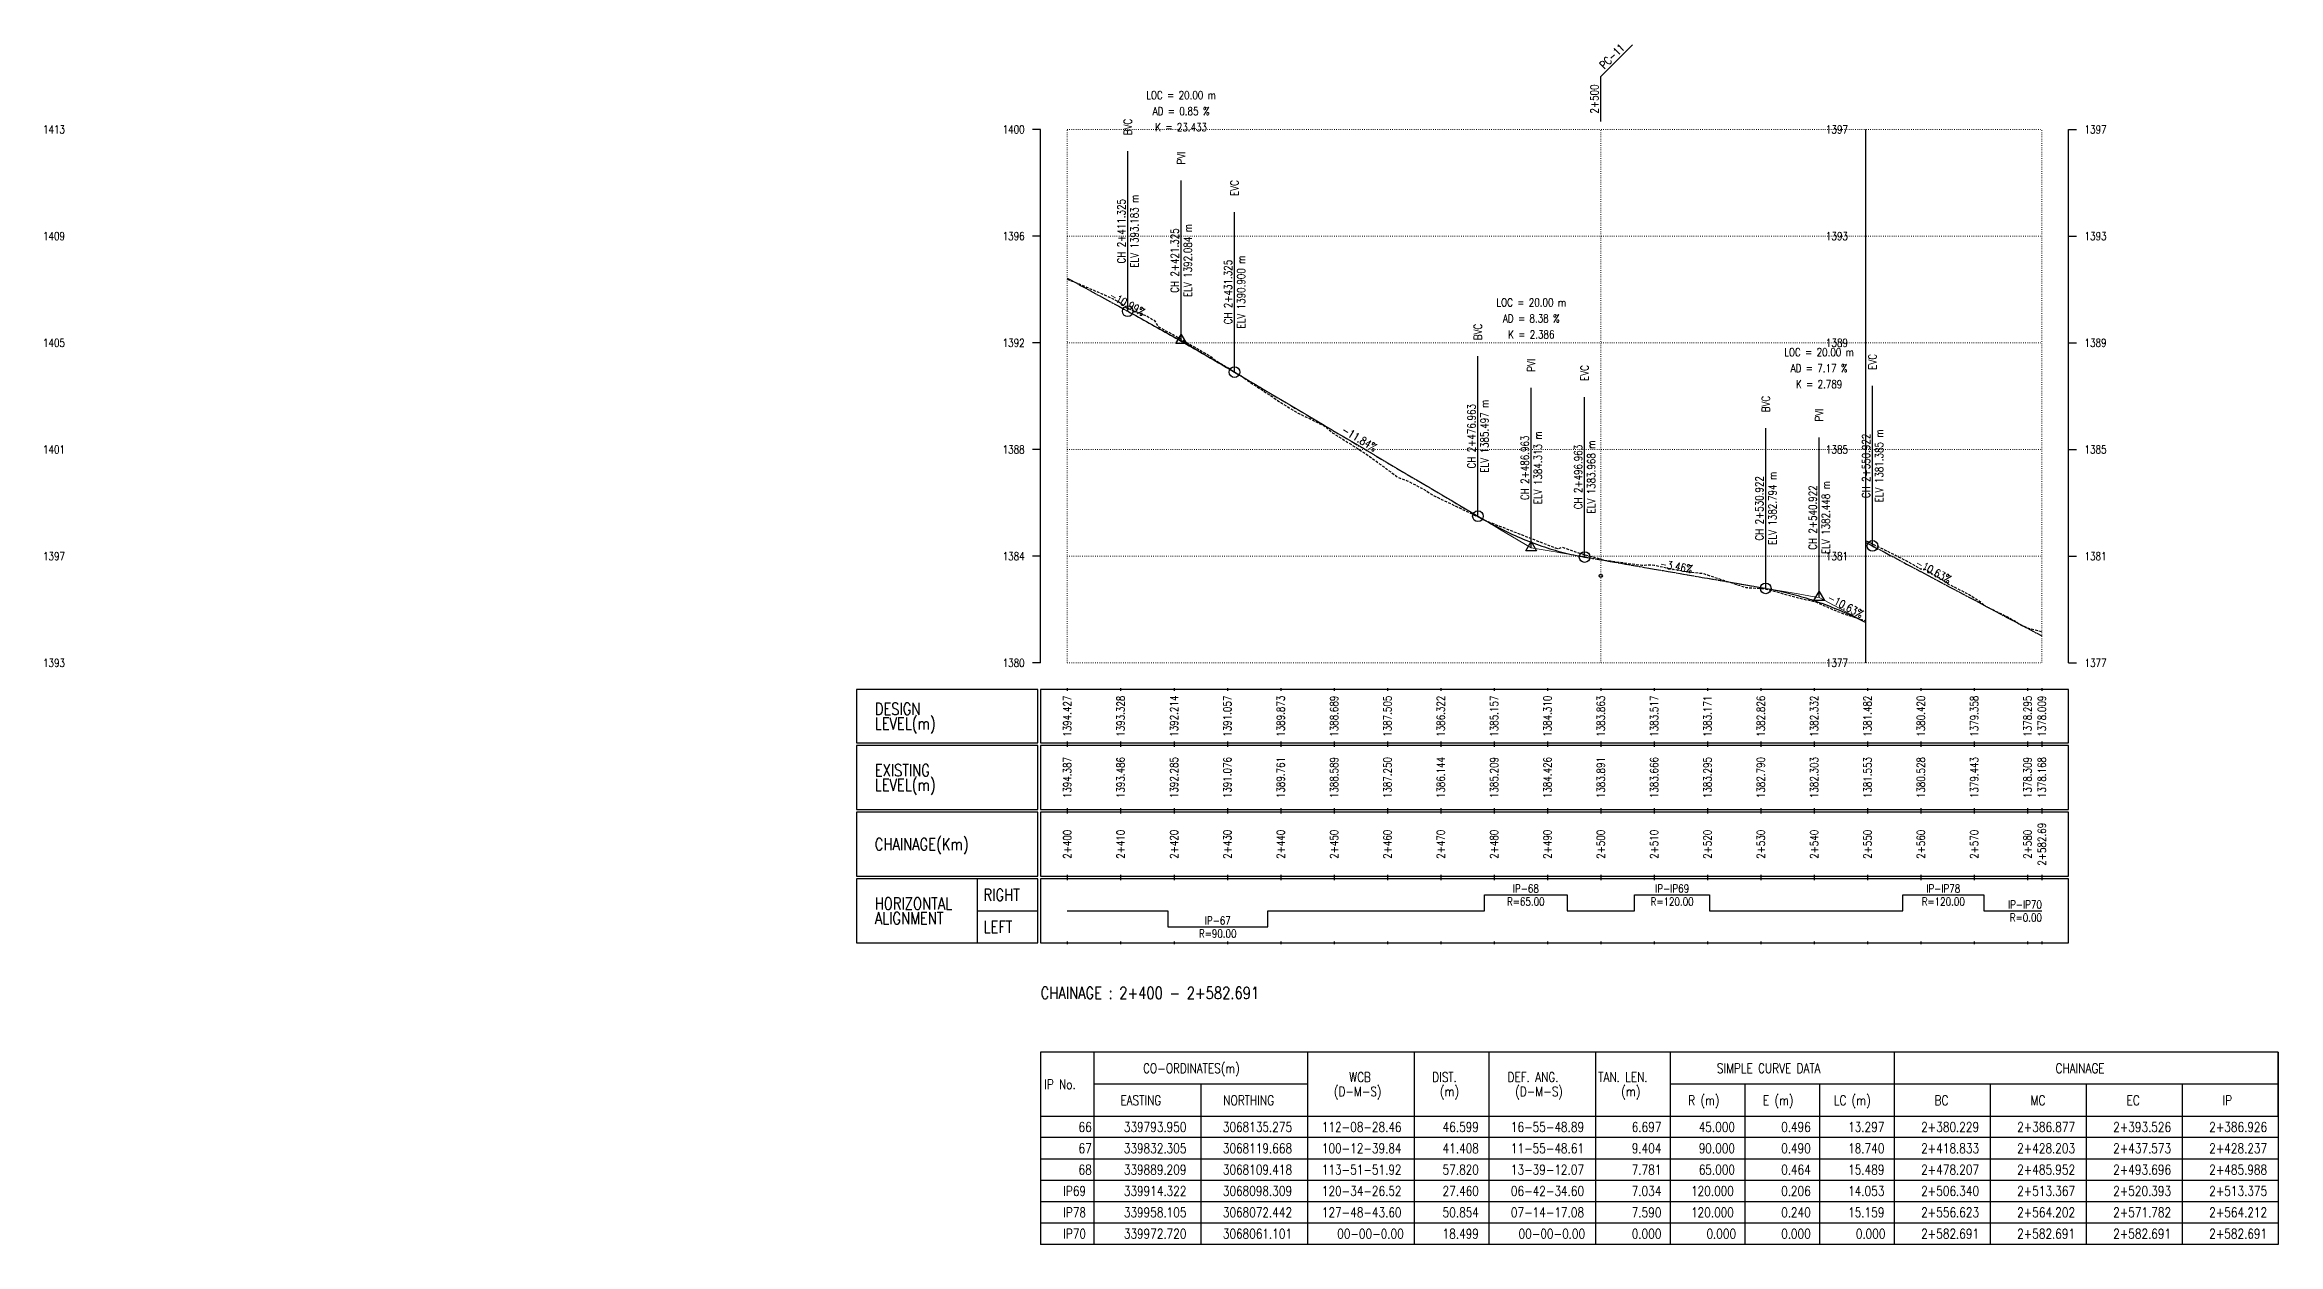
# Model space of a CAD drawing. Extents: x 337736 to 342002, y 3067251 to 3069533.
# Drawn here: x 341583.7 to 342002.4, y 3067278.7 to 3067503.6 of the extents above; entities that cross this region are included whole.
import ezdxf
from ezdxf.enums import TextEntityAlignment as Align

# ---------------------------------------------------------------- set-up
doc = ezdxf.new("R2010")
doc.units = 0
doc.header["$MEASUREMENT"] = 0
for name, pattern in [('Center', [2, 1.25, -0.25, 0.25, -0.25]), ('Dashed', [0.75, 0.5, -0.25]), ('Dot', [0.25, 0, -0.25])]:
    doc.linetypes.add(name, pattern=pattern)
for name, color, linetype, lineweight in [('Chainage Range', 7, 'Continuous', 25), ('Grids', 9, 'Dot', 13), ('PipeCulvert', 6, 'Continuous', 30), ('Vertical Alignment', 5, 'Center', 30), ('VIP Line', 2, 'Continuous', 5)]:
    doc.layers.add(name, color=color, linetype=linetype, lineweight=lineweight)
for name, color, linetype in [('Chainage_TXT', 7, 'Continuous'), ('DesignRL_TXT', 5, 'Continuous'), ('ExistRL_TXT', 3, 'Continuous'), ('GL', 3, 'Dashed'), ('Grade Text', 7, 'Continuous'), ('HC_Data', 7, 'Continuous'), ('Horizontal Alignment', 7, 'Continuous'), ('Remark', 7, 'Continuous'), ('Scale Line', 1, 'Continuous'), ('Title Box Text', 7, 'Continuous'), ('TitleBox', 7, 'Continuous'), ('VIP Mark', 7, 'Continuous')]:
    doc.layers.add(name, color=color, linetype=linetype)
doc.styles.get("Standard").update_dxf_attribs({"font": 'simplex.shx'})

msp = doc.modelspace()

# ---------------------------------------------------------------- linework, layer by layer
at = {"layer": 'GL', "flags": 128}
for points in [[(341775.39, 3067459.67), (341775.85, 3067459.47), (341777.89, 3067458.66), (341782.39, 3067456.7), (341785.04, 3067455.44), (341786.68, 3067454.19), (341790.39, 3067452.7), (341791.7, 3067451.95), (341792.48, 3067450.74), (341794.83, 3067449.48), (341795.39, 3067449.16), (341796.72, 3067448.39), (341801.09, 3067445.85), (341802.14, 3067445.26), (341803.18, 3067444.43), (341807.57, 3067441.81), (341809.69, 3067440.29), (341813.78, 3067437.65), (341815.3, 3067436.6), (341815.39, 3067436.54), (341818.45, 3067434.66), (341823.52, 3067432.18), (341823.81, 3067431.99), (341825.18, 3067430.82), (341830.95, 3067427.18), (341831.56, 3067426.78), (341835.39, 3067423.98), (341837.41, 3067422.51), (341839.1, 3067421.88), (341841.89, 3067420.45), (341841.9, 3067420.48), (341843.88, 3067419.18), (341851.74, 3067415.43), (341853.63, 3067414.47), (341855.39, 3067413.78), (341856.42, 3067413.37), (341862.36, 3067411.05), (341866.07, 3067409.6), (341866.88, 3067409.29), (341867.44, 3067409.14), (341868.22, 3067409.42), (341871.2, 3067408.36), (341875.39, 3067407.19), (341875.93, 3067407.04), (341877.16, 3067406.84), (341883.1, 3067406.05), (341883.6, 3067406.06), (341884.42, 3067406.1), (341885.41, 3067406.07), (341888.01, 3067405.48), (341891.6, 3067404.83), (341894.41, 3067404.52), (341894.83, 3067404.4), (341895.39, 3067404.21), (341902.6, 3067401.87), (341906.11, 3067401.64), (341906.41, 3067401.58), (341912.38, 3067399.93), (341915.39, 3067399.25), (341915.64, 3067399.2), (341915.82, 3067399.13), (341916.31, 3067398.9), (341919, 3067397.68), (341921.62, 3067396.7), (341925.1, 3067395.62)], [(341925.1, 3067410.62), (341925.42, 3067410.49), (341928.67, 3067408.88), (341932.71, 3067406.86), (341935.32, 3067405.39), (341935.39, 3067405.38), (341936.17, 3067405.28), (341936.6, 3067405.05), (341940.71, 3067402.44), (341944.63, 3067400.44), (341946.21, 3067399.43), (341947.53, 3067398.36), (341951.52, 3067396.41), (341953.01, 3067395.59), (341954.09, 3067394.85), (341955.39, 3067394.28), (341958.08, 3067393.58)]]:
    msp.add_lwpolyline(points, dxfattribs=at)
at = {"layer": 'Grids'}
for p, q in [((341775.39, 3067487.73), (341958.08, 3067487.73)), ((341775.39, 3067387.73), (341775.39, 3067487.73)), ((341875.39, 3067387.73), (341875.39, 3067487.73)), ((341958.08, 3067387.73), (341958.08, 3067487.73)), ((341775.39, 3067467.73), (341958.08, 3067467.73)), ((341775.39, 3067447.73), (341958.08, 3067447.73)), ((341775.39, 3067427.73), (341958.08, 3067427.73)), ((341775.39, 3067407.73), (341958.08, 3067407.73)), ((341775.39, 3067387.73), (341958.08, 3067387.73))]:
    msp.add_line(p, q, dxfattribs=at)
at = {"layer": 'HC_Data'}
for p, q in [((341780.39, 3067314.73), (341780.39, 3067302.73)), ((341820.39, 3067314.73), (341820.39, 3067302.73)), ((341840.39, 3067314.73), (341840.39, 3067302.73)), ((341854.39, 3067314.73), (341854.39, 3067302.73)), ((341874.39, 3067314.73), (341874.39, 3067302.73)), ((341888.39, 3067314.73), (341888.39, 3067302.73)), ((341930.39, 3067314.73), (341930.39, 3067302.73)), ((342002.39, 3067314.73), (342002.39, 3067302.73)), ((341820.39, 3067308.73), (341780.39, 3067308.73)), ((341800.39, 3067308.73), (341800.39, 3067302.73)), ((341930.39, 3067308.73), (341888.39, 3067308.73)), ((341902.39, 3067308.73), (341902.39, 3067302.73)), ((341916.39, 3067308.73), (341916.39, 3067302.73)), ((342002.39, 3067308.73), (341930.39, 3067308.73)), ((341948.39, 3067308.73), (341948.39, 3067302.73)), ((341966.39, 3067308.73), (341966.39, 3067302.73)), ((341984.39, 3067308.73), (341984.39, 3067302.73)), ((341770.39, 3067302.73), (341770.39, 3067278.73)), ((341780.39, 3067302.73), (341780.39, 3067278.73)), ((341800.39, 3067302.73), (341800.39, 3067278.73)), ((341820.39, 3067302.73), (341820.39, 3067278.73)), ((341840.39, 3067302.73), (341840.39, 3067278.73)), ((341854.39, 3067302.73), (341854.39, 3067278.73)), ((341874.39, 3067302.73), (341874.39, 3067278.73)), ((341888.39, 3067302.73), (341888.39, 3067278.73)), ((341902.39, 3067302.73), (341902.39, 3067278.73)), ((341916.39, 3067302.73), (341916.39, 3067278.73)), ((341930.39, 3067302.73), (341930.39, 3067278.73)), ((341948.39, 3067302.73), (341948.39, 3067278.73)), ((341966.39, 3067302.73), (341966.39, 3067278.73)), ((341984.39, 3067302.73), (341984.39, 3067278.73)), ((342002.39, 3067302.73), (342002.39, 3067278.73)), ((342002.39, 3067298.73), (341770.39, 3067298.73)), ((342002.39, 3067294.73), (341770.39, 3067294.73)), ((342002.39, 3067290.73), (341770.39, 3067290.73)), ((342002.39, 3067286.73), (341770.39, 3067286.73)), ((342002.39, 3067282.73), (341770.39, 3067282.73)), ((342002.39, 3067278.73), (341770.39, 3067278.73))]:
    msp.add_line(p, q, dxfattribs=at)
msp.add_lwpolyline([(341770.39, 3067314.73), (341770.39, 3067302.73), (342002.39, 3067302.73), (342002.39, 3067314.73), (341770.39, 3067314.73)], dxfattribs=at)
at = {"layer": 'Horizontal Alignment'}
msp.add_lwpolyline([(341775.39, 3067341.23), (341794.23, 3067341.23), (341794.23, 3067338.23), (341812.96, 3067338.23), (341812.96, 3067341.23), (341853.6, 3067341.23), (341853.6, 3067344.23), (341869.09, 3067344.23), (341869.09, 3067341.23), (341881.73, 3067341.23), (341881.73, 3067344.23), (341895.79, 3067344.23), (341895.79, 3067341.23), (341932.01, 3067341.23), (341932.01, 3067344.23), (341947.17, 3067344.23), (341947.17, 3067341.23), (341958.08, 3067341.23)], dxfattribs=at)
at = {"layer": 'PipeCulvert'}
msp.add_circle((341875.39, 3067404.05), 0.3, dxfattribs=at)
at = {"layer": 'Remark'}
for p, q in [((341875.39, 3067497.63), (341881.33, 3067503.57)), ((341875.39, 3067489.23), (341875.39, 3067497.63))]:
    msp.add_line(p, q, dxfattribs=at)
at = {"layer": 'Scale Line'}
for p, q in [((341770.39, 3067487.73), (341768.89, 3067487.73)), ((341770.39, 3067387.73), (341770.39, 3067487.73)), ((341925.1, 3067387.73), (341925.1, 3067487.73)), ((341963.08, 3067387.73), (341963.08, 3067487.73)), ((341963.08, 3067487.73), (341964.58, 3067487.73)), ((341770.39, 3067467.73), (341768.89, 3067467.73)), ((341963.08, 3067467.73), (341964.58, 3067467.73)), ((341770.39, 3067447.73), (341768.89, 3067447.73)), ((341963.08, 3067447.73), (341964.58, 3067447.73)), ((341770.39, 3067427.73), (341768.89, 3067427.73)), ((341963.08, 3067427.73), (341964.58, 3067427.73)), ((341770.39, 3067407.73), (341768.89, 3067407.73)), ((341963.08, 3067407.73), (341964.58, 3067407.73)), ((341770.39, 3067387.73), (341768.89, 3067387.73)), ((341963.08, 3067387.73), (341964.58, 3067387.73))]:
    msp.add_line(p, q, dxfattribs=at)
at = {"layer": 'TitleBox'}
for p, q in [((341775.39, 3067382.98), (341775.39, 3067382.48)), ((341785.39, 3067382.98), (341785.39, 3067382.48)), ((341795.39, 3067382.98), (341795.39, 3067382.48)), ((341805.39, 3067382.98), (341805.39, 3067382.48)), ((341815.39, 3067382.98), (341815.39, 3067382.48)), ((341825.39, 3067382.98), (341825.39, 3067382.48)), ((341835.39, 3067382.98), (341835.39, 3067382.48)), ((341845.39, 3067382.98), (341845.39, 3067382.48)), ((341855.39, 3067382.98), (341855.39, 3067382.48)), ((341865.39, 3067382.98), (341865.39, 3067382.48)), ((341875.39, 3067382.98), (341875.39, 3067382.48)), ((341885.39, 3067382.98), (341885.39, 3067382.48)), ((341895.39, 3067382.98), (341895.39, 3067382.48)), ((341905.39, 3067382.98), (341905.39, 3067382.48)), ((341915.39, 3067382.98), (341915.39, 3067382.48)), ((341925.39, 3067382.98), (341925.39, 3067382.48)), ((341935.39, 3067382.98), (341935.39, 3067382.48)), ((341945.39, 3067382.98), (341945.39, 3067382.48)), ((341955.39, 3067382.98), (341955.39, 3067382.48)), ((341958.08, 3067382.98), (341958.08, 3067382.48)), ((341775.39, 3067372.98), (341775.39, 3067372.48)), ((341775.39, 3067372.48), (341775.39, 3067371.98)), ((341785.39, 3067372.98), (341785.39, 3067372.48)), ((341785.39, 3067372.48), (341785.39, 3067371.98)), ((341795.39, 3067372.98), (341795.39, 3067372.48)), ((341795.39, 3067372.48), (341795.39, 3067371.98)), ((341805.39, 3067372.98), (341805.39, 3067372.48)), ((341805.39, 3067372.48), (341805.39, 3067371.98)), ((341815.39, 3067372.98), (341815.39, 3067372.48)), ((341815.39, 3067372.48), (341815.39, 3067371.98)), ((341825.39, 3067372.98), (341825.39, 3067372.48)), ((341825.39, 3067372.48), (341825.39, 3067371.98)), ((341835.39, 3067372.98), (341835.39, 3067372.48)), ((341835.39, 3067372.48), (341835.39, 3067371.98)), ((341845.39, 3067372.98), (341845.39, 3067372.48)), ((341845.39, 3067372.48), (341845.39, 3067371.98)), ((341855.39, 3067372.98), (341855.39, 3067372.48)), ((341855.39, 3067372.48), (341855.39, 3067371.98)), ((341865.39, 3067372.98), (341865.39, 3067372.48)), ((341865.39, 3067372.48), (341865.39, 3067371.98)), ((341875.39, 3067372.98), (341875.39, 3067372.48)), ((341875.39, 3067372.48), (341875.39, 3067371.98)), ((341885.39, 3067372.98), (341885.39, 3067372.48)), ((341885.39, 3067372.48), (341885.39, 3067371.98)), ((341895.39, 3067372.98), (341895.39, 3067372.48)), ((341895.39, 3067372.48), (341895.39, 3067371.98)), ((341905.39, 3067372.98), (341905.39, 3067372.48)), ((341905.39, 3067372.48), (341905.39, 3067371.98)), ((341915.39, 3067372.98), (341915.39, 3067372.48)), ((341915.39, 3067372.48), (341915.39, 3067371.98)), ((341925.39, 3067372.98), (341925.39, 3067372.48)), ((341925.39, 3067372.48), (341925.39, 3067371.98)), ((341935.39, 3067372.98), (341935.39, 3067372.48)), ((341935.39, 3067372.48), (341935.39, 3067371.98)), ((341945.39, 3067372.98), (341945.39, 3067372.48)), ((341945.39, 3067372.48), (341945.39, 3067371.98)), ((341955.39, 3067372.98), (341955.39, 3067372.48)), ((341955.39, 3067372.48), (341955.39, 3067371.98)), ((341958.08, 3067372.98), (341958.08, 3067372.48)), ((341958.08, 3067372.48), (341958.08, 3067371.98)), ((341775.39, 3067360.48), (341775.39, 3067359.98)), ((341775.39, 3067359.98), (341775.39, 3067359.48)), ((341785.39, 3067360.48), (341785.39, 3067359.98)), ((341785.39, 3067359.98), (341785.39, 3067359.48)), ((341795.39, 3067360.48), (341795.39, 3067359.98)), ((341795.39, 3067359.98), (341795.39, 3067359.48)), ((341805.39, 3067360.48), (341805.39, 3067359.98)), ((341805.39, 3067359.98), (341805.39, 3067359.48)), ((341815.39, 3067360.48), (341815.39, 3067359.98)), ((341815.39, 3067359.98), (341815.39, 3067359.48)), ((341825.39, 3067360.48), (341825.39, 3067359.98)), ((341825.39, 3067359.98), (341825.39, 3067359.48)), ((341835.39, 3067360.48), (341835.39, 3067359.98)), ((341835.39, 3067359.98), (341835.39, 3067359.48)), ((341845.39, 3067360.48), (341845.39, 3067359.98)), ((341845.39, 3067359.98), (341845.39, 3067359.48)), ((341855.39, 3067360.48), (341855.39, 3067359.98)), ((341855.39, 3067359.98), (341855.39, 3067359.48)), ((341865.39, 3067360.48), (341865.39, 3067359.98)), ((341865.39, 3067359.98), (341865.39, 3067359.48)), ((341875.39, 3067360.48), (341875.39, 3067359.98)), ((341875.39, 3067359.98), (341875.39, 3067359.48)), ((341885.39, 3067360.48), (341885.39, 3067359.98)), ((341885.39, 3067359.98), (341885.39, 3067359.48)), ((341895.39, 3067360.48), (341895.39, 3067359.98)), ((341895.39, 3067359.98), (341895.39, 3067359.48)), ((341905.39, 3067360.48), (341905.39, 3067359.98)), ((341905.39, 3067359.98), (341905.39, 3067359.48)), ((341915.39, 3067360.48), (341915.39, 3067359.98)), ((341915.39, 3067359.98), (341915.39, 3067359.48)), ((341925.39, 3067360.48), (341925.39, 3067359.98)), ((341925.39, 3067359.98), (341925.39, 3067359.48)), ((341935.39, 3067360.48), (341935.39, 3067359.98)), ((341935.39, 3067359.98), (341935.39, 3067359.48)), ((341945.39, 3067360.48), (341945.39, 3067359.98)), ((341945.39, 3067359.98), (341945.39, 3067359.48)), ((341955.39, 3067360.48), (341955.39, 3067359.98)), ((341955.39, 3067359.98), (341955.39, 3067359.48)), ((341958.08, 3067360.48), (341958.08, 3067359.98)), ((341958.08, 3067359.98), (341958.08, 3067359.48)), ((341758.56, 3067335.23), (341758.56, 3067347.23)), ((341775.39, 3067347.98), (341775.39, 3067347.48)), ((341775.39, 3067347.48), (341775.39, 3067346.98)), ((341785.39, 3067347.98), (341785.39, 3067347.48)), ((341785.39, 3067347.48), (341785.39, 3067346.98)), ((341795.39, 3067347.98), (341795.39, 3067347.48)), ((341795.39, 3067347.48), (341795.39, 3067346.98)), ((341805.39, 3067347.98), (341805.39, 3067347.48)), ((341805.39, 3067347.48), (341805.39, 3067346.98)), ((341815.39, 3067347.98), (341815.39, 3067347.48)), ((341815.39, 3067347.48), (341815.39, 3067346.98)), ((341825.39, 3067347.98), (341825.39, 3067347.48)), ((341825.39, 3067347.48), (341825.39, 3067346.98)), ((341835.39, 3067347.98), (341835.39, 3067347.48)), ((341835.39, 3067347.48), (341835.39, 3067346.98)), ((341845.39, 3067347.98), (341845.39, 3067347.48)), ((341845.39, 3067347.48), (341845.39, 3067346.98)), ((341855.39, 3067347.98), (341855.39, 3067347.48)), ((341855.39, 3067347.48), (341855.39, 3067346.98)), ((341865.39, 3067347.98), (341865.39, 3067347.48)), ((341865.39, 3067347.48), (341865.39, 3067346.98)), ((341875.39, 3067347.98), (341875.39, 3067347.48)), ((341875.39, 3067347.48), (341875.39, 3067346.98)), ((341885.39, 3067347.98), (341885.39, 3067347.48)), ((341885.39, 3067347.48), (341885.39, 3067346.98)), ((341895.39, 3067347.98), (341895.39, 3067347.48)), ((341895.39, 3067347.48), (341895.39, 3067346.98)), ((341905.39, 3067347.98), (341905.39, 3067347.48)), ((341905.39, 3067347.48), (341905.39, 3067346.98)), ((341915.39, 3067347.98), (341915.39, 3067347.48)), ((341915.39, 3067347.48), (341915.39, 3067346.98)), ((341925.39, 3067347.98), (341925.39, 3067347.48)), ((341925.39, 3067347.48), (341925.39, 3067346.98)), ((341935.39, 3067347.98), (341935.39, 3067347.48)), ((341935.39, 3067347.48), (341935.39, 3067346.98)), ((341945.39, 3067347.98), (341945.39, 3067347.48)), ((341945.39, 3067347.48), (341945.39, 3067346.98)), ((341955.39, 3067347.98), (341955.39, 3067347.48)), ((341955.39, 3067347.48), (341955.39, 3067346.98)), ((341958.08, 3067347.98), (341958.08, 3067347.48)), ((341958.08, 3067347.48), (341958.08, 3067346.98)), ((341758.56, 3067341.23), (341769.89, 3067341.23)), ((341775.39, 3067335.48), (341775.39, 3067334.98)), ((341785.39, 3067335.48), (341785.39, 3067334.98)), ((341795.39, 3067335.48), (341795.39, 3067334.98)), ((341805.39, 3067335.48), (341805.39, 3067334.98)), ((341815.39, 3067335.48), (341815.39, 3067334.98)), ((341825.39, 3067335.48), (341825.39, 3067334.98)), ((341835.39, 3067335.48), (341835.39, 3067334.98)), ((341845.39, 3067335.48), (341845.39, 3067334.98)), ((341855.39, 3067335.48), (341855.39, 3067334.98)), ((341865.39, 3067335.48), (341865.39, 3067334.98)), ((341875.39, 3067335.48), (341875.39, 3067334.98)), ((341885.39, 3067335.48), (341885.39, 3067334.98)), ((341895.39, 3067335.48), (341895.39, 3067334.98)), ((341905.39, 3067335.48), (341905.39, 3067334.98)), ((341915.39, 3067335.48), (341915.39, 3067334.98)), ((341925.39, 3067335.48), (341925.39, 3067334.98)), ((341935.39, 3067335.48), (341935.39, 3067334.98)), ((341945.39, 3067335.48), (341945.39, 3067334.98)), ((341955.39, 3067335.48), (341955.39, 3067334.98)), ((341958.08, 3067335.48), (341958.08, 3067334.98))]:
    msp.add_line(p, q, dxfattribs=at)
for points in [[(341769.89, 3067382.73), (341735.89, 3067382.73), (341735.89, 3067372.73), (341769.89, 3067372.73)], [(341770.39, 3067372.73), (341963.08, 3067372.73), (341963.08, 3067382.73), (341770.39, 3067382.73)], [(341769.89, 3067372.23), (341735.89, 3067372.23), (341735.89, 3067360.23), (341769.89, 3067360.23)], [(341770.39, 3067360.23), (341963.08, 3067360.23), (341963.08, 3067372.23), (341770.39, 3067372.23)], [(341769.89, 3067359.73), (341735.89, 3067359.73), (341735.89, 3067347.73), (341769.89, 3067347.73)], [(341770.39, 3067347.73), (341963.08, 3067347.73), (341963.08, 3067359.73), (341770.39, 3067359.73)], [(341769.89, 3067347.23), (341735.89, 3067347.23), (341735.89, 3067335.23), (341769.89, 3067335.23)], [(341770.39, 3067335.23), (341963.08, 3067335.23), (341963.08, 3067347.23), (341770.39, 3067347.23)]]:
    msp.add_lwpolyline(points, close=True, dxfattribs=at)
at = {"layer": 'Vertical Alignment'}
for points in [[(341775.39, 3067459.87), (341775.85, 3067459.62), (341777.89, 3067458.5), (341782.39, 3067456.02), (341785.04, 3067454.57), (341786.68, 3067453.67), (341786.72, 3067453.65), (341787.22, 3067453.37), (341787.72, 3067453.1), (341788.22, 3067452.82), (341788.72, 3067452.54), (341789.22, 3067452.27), (341789.72, 3067451.99), (341790.22, 3067451.71), (341790.72, 3067451.43), (341791.22, 3067451.15), (341791.72, 3067450.87), (341792.22, 3067450.59), (341792.72, 3067450.31), (341793.22, 3067450.03), (341793.72, 3067449.75), (341794.22, 3067449.47), (341794.72, 3067449.19), (341795.22, 3067448.9), (341795.72, 3067448.62), (341796.22, 3067448.33), (341796.72, 3067448.05), (341797.22, 3067447.76), (341797.72, 3067447.48), (341798.22, 3067447.19), (341798.72, 3067446.9), (341799.22, 3067446.62), (341799.72, 3067446.33), (341800.22, 3067446.04), (341800.72, 3067445.75), (341801.22, 3067445.46), (341801.72, 3067445.17), (341802.22, 3067444.88), (341802.72, 3067444.59), (341803.22, 3067444.29), (341803.72, 3067444), (341804.22, 3067443.71), (341804.72, 3067443.42), (341805.22, 3067443.12), (341805.72, 3067442.83), (341806.22, 3067442.53), (341806.72, 3067442.24), (341806.72, 3067442.24), (341807.57, 3067441.73), (341809.69, 3067440.47), (341813.78, 3067438.05), (341815.3, 3067437.16), (341815.39, 3067437.1), (341818.45, 3067435.29), (341823.52, 3067432.29), (341823.81, 3067432.12), (341825.18, 3067431.31), (341830.95, 3067427.89), (341831.56, 3067427.53), (341835.39, 3067425.26), (341837.41, 3067424.07), (341839.1, 3067423.07), (341841.89, 3067421.42), (341841.9, 3067421.41), (341843.88, 3067420.24), (341851.74, 3067415.59), (341852.36, 3067415.22), (341852.86, 3067414.93), (341853.36, 3067414.64), (341853.86, 3067414.36), (341854.36, 3067414.08), (341854.86, 3067413.81), (341855.36, 3067413.54), (341855.86, 3067413.28), (341856.36, 3067413.02), (341856.86, 3067412.77), (341857.36, 3067412.52), (341857.86, 3067412.28), (341858.36, 3067412.05), (341858.86, 3067411.82), (341859.36, 3067411.59), (341859.86, 3067411.37), (341860.36, 3067411.16), (341860.86, 3067410.95), (341861.36, 3067410.74), (341861.86, 3067410.54), (341862.36, 3067410.35), (341862.86, 3067410.16), (341863.36, 3067409.98), (341863.86, 3067409.8), (341864.36, 3067409.63), (341864.86, 3067409.46), (341865.36, 3067409.3), (341865.86, 3067409.14), (341866.36, 3067408.99), (341866.86, 3067408.84), (341867.36, 3067408.7), (341867.86, 3067408.56), (341868.36, 3067408.43), (341868.86, 3067408.31), (341869.36, 3067408.19), (341869.86, 3067408.07), (341870.36, 3067407.96), (341870.86, 3067407.86), (341871.36, 3067407.76), (341871.86, 3067407.66), (341872.36, 3067407.57), (341872.36, 3067407.57), (341875.39, 3067407.05), (341875.93, 3067406.96), (341877.16, 3067406.74), (341883.1, 3067405.72), (341883.6, 3067405.63), (341884.42, 3067405.49), (341885.41, 3067405.32), (341888.01, 3067404.87), (341891.6, 3067404.25), (341894.41, 3067403.76), (341894.83, 3067403.69), (341895.39, 3067403.59), (341902.6, 3067402.35), (341906.11, 3067401.74), (341906.31, 3067401.7), (341906.81, 3067401.61), (341907.31, 3067401.52), (341907.81, 3067401.42), (341908.31, 3067401.32), (341908.81, 3067401.21), (341909.31, 3067401.1), (341909.81, 3067400.99), (341910.31, 3067400.87), (341910.81, 3067400.74), (341911.31, 3067400.61), (341911.81, 3067400.48), (341912.31, 3067400.34), (341912.81, 3067400.2), (341913.31, 3067400.05), (341913.81, 3067399.9), (341914.31, 3067399.75), (341914.81, 3067399.59), (341915.31, 3067399.42), (341915.81, 3067399.25), (341916.31, 3067399.08), (341916.81, 3067398.9), (341917.31, 3067398.72), (341917.81, 3067398.53), (341918.31, 3067398.34), (341918.81, 3067398.14), (341919.31, 3067397.94), (341919.81, 3067397.74), (341920.31, 3067397.53), (341920.81, 3067397.31), (341921.31, 3067397.09), (341921.81, 3067396.87), (341922.31, 3067396.64), (341922.81, 3067396.41), (341923.31, 3067396.17), (341923.81, 3067395.93), (341924.31, 3067395.69), (341924.81, 3067395.44), (341925.1, 3067395.29)], [(341925.1, 3067410.29), (341925.6, 3067410.03), (341926.1, 3067409.77), (341926.6, 3067409.51), (341926.31, 3067409.66), (341928.67, 3067408.41), (341932.71, 3067406.26), (341935.32, 3067404.88), (341935.39, 3067404.84), (341936.17, 3067404.42), (341936.6, 3067404.2), (341940.71, 3067402.01), (341944.63, 3067399.93), (341946.21, 3067399.09), (341947.53, 3067398.39), (341951.52, 3067396.27), (341953.01, 3067395.47), (341954.09, 3067394.9), (341955.39, 3067394.21), (341958.08, 3067392.78)]]:
    msp.add_lwpolyline(points, dxfattribs=at)
at = {"layer": 'VIP Line'}
for points in [[(341775.39, 3067459.87), (341775.85, 3067459.62), (341777.89, 3067458.5), (341782.39, 3067456.02), (341785.04, 3067454.57), (341786.68, 3067453.67), (341790.39, 3067451.63), (341791.7, 3067450.91), (341792.48, 3067450.48), (341794.83, 3067449.19), (341795.39, 3067448.88), (341796.72, 3067448.15), (341801.09, 3067445.57), (341802.14, 3067444.95), (341803.18, 3067444.33), (341807.57, 3067441.73), (341809.69, 3067440.47), (341813.78, 3067438.05), (341815.3, 3067437.16), (341815.39, 3067437.1), (341818.45, 3067435.29), (341823.52, 3067432.29), (341823.81, 3067432.12), (341825.18, 3067431.31), (341830.95, 3067427.89), (341831.56, 3067427.53), (341835.39, 3067425.26), (341837.41, 3067424.07), (341839.1, 3067423.07), (341841.89, 3067421.42), (341841.9, 3067421.41), (341843.88, 3067420.24), (341851.74, 3067415.59), (341853.63, 3067414.47), (341855.39, 3067413.42), (341856.42, 3067412.81), (341862.36, 3067409.3), (341866.07, 3067408.66), (341866.88, 3067408.52), (341867.44, 3067408.42), (341868.22, 3067408.29), (341871.2, 3067407.77), (341875.39, 3067407.05), (341875.93, 3067406.96), (341877.16, 3067406.74), (341883.1, 3067405.72), (341883.6, 3067405.63), (341884.42, 3067405.49), (341885.41, 3067405.32), (341888.01, 3067404.87), (341891.6, 3067404.25), (341894.41, 3067403.76), (341894.83, 3067403.69), (341895.39, 3067403.59), (341902.6, 3067402.35), (341906.11, 3067401.74), (341906.41, 3067401.69), (341912.38, 3067400.65), (341915.39, 3067400.13), (341915.64, 3067400.09), (341915.82, 3067400.06), (341916.31, 3067399.97), (341919, 3067398.55), (341921.62, 3067397.15), (341925.1, 3067395.3)], [(341925.1, 3067410.3), (341925.42, 3067410.14), (341928.67, 3067408.41), (341932.71, 3067406.26), (341935.32, 3067404.88), (341935.39, 3067404.84), (341936.17, 3067404.42), (341936.6, 3067404.2), (341940.71, 3067402.01), (341944.63, 3067399.93), (341946.21, 3067399.09), (341947.53, 3067398.39), (341951.52, 3067396.27), (341953.01, 3067395.47), (341954.09, 3067394.9), (341955.39, 3067394.21), (341958.08, 3067392.78)]]:
    msp.add_lwpolyline(points, dxfattribs=at)
at = {"layer": 'VIP Mark'}
for p, q in [((341786.72, 3067453.65), (341786.72, 3067483.65)), ((341796.72, 3067448.15), (341796.72, 3067478.15)), ((341806.72, 3067442.24), (341806.72, 3067472.24)), ((341852.36, 3067415.22), (341852.36, 3067445.22)), ((341862.36, 3067409.3), (341862.36, 3067439.3)), ((341926.31, 3067409.66), (341926.31, 3067439.66)), ((341872.36, 3067407.57), (341872.36, 3067437.57)), ((341906.31, 3067401.7), (341906.31, 3067431.7)), ((341916.31, 3067399.97), (341916.31, 3067429.97))]:
    msp.add_line(p, q, dxfattribs=at)
for points in [[(341795.72, 3067447.58), (341796.72, 3067449.31), (341797.72, 3067447.58), (341795.72, 3067447.58)], [(341861.36, 3067408.72), (341862.36, 3067410.46), (341863.36, 3067408.72), (341861.36, 3067408.72)], [(341915.31, 3067399.4), (341916.31, 3067401.13), (341917.31, 3067399.4), (341915.31, 3067399.4)]]:
    msp.add_lwpolyline(points, dxfattribs=at)
for centre in [(341786.72, 3067453.65), (341806.72, 3067442.24), (341852.36, 3067415.22), (341926.31, 3067409.66), (341872.36, 3067407.57), (341906.31, 3067401.7)]:
    msp.add_circle(centre, 1, dxfattribs=at)

# ---------------------------------------------------------------- texts
at = {"width": 0.8}
for s, p in [('1413', (341583.39, 3067487.73)), ('1397', (341966.08, 3067487.73)), ('1409', (341583.39, 3067467.73)), ('1393', (341966.08, 3067467.73)), ('1405', (341583.39, 3067447.73)), ('1389', (341966.08, 3067447.73)), ('1401', (341583.39, 3067427.73)), ('1385', (341966.08, 3067427.73)), ('1397', (341583.39, 3067407.73)), ('1381', (341966.08, 3067407.73)), ('1393', (341583.39, 3067387.73)), ('1377', (341966.08, 3067387.73))]:
    msp.add_text(s, height=1.5, dxfattribs=at).set_placement(p, align=Align.MIDDLE_LEFT)
for s, p in [('1400', (341767.39, 3067487.73)), ('1396', (341767.39, 3067467.73)), ('1392', (341767.39, 3067447.73)), ('1388', (341767.39, 3067427.73)), ('1384', (341767.39, 3067407.73)), ('1380', (341767.39, 3067387.73))]:
    msp.add_text(s, height=1.5, dxfattribs=at).set_placement(p, align=Align.MIDDLE_RIGHT)
for s, p in [('1397', (341917.6, 3067486.98)), ('1393', (341917.6, 3067466.98)), ('1389', (341917.6, 3067446.98)), ('1385', (341917.6, 3067426.98)), ('1381', (341917.6, 3067406.98)), ('1377', (341917.6, 3067386.98))]:
    msp.add_text(s, height=1.5, dxfattribs=at).set_placement(p)
at = {"layer": 'Chainage Range', "width": 0.8}
msp.add_text('CHAINAGE : 2+400 - 2+582.691', height=2.25, dxfattribs=at).set_placement((341770.39, 3067324.73))
at = {"layer": 'Chainage_TXT', "width": 0.8}
for s, p in [('2+400', (341775.39, 3067353.73)), ('2+410', (341785.39, 3067353.73)), ('2+420', (341795.39, 3067353.73)), ('2+430', (341805.39, 3067353.73)), ('2+440', (341815.39, 3067353.73)), ('2+450', (341825.39, 3067353.73)), ('2+460', (341835.39, 3067353.73)), ('2+470', (341845.39, 3067353.73)), ('2+480', (341855.39, 3067353.73)), ('2+490', (341865.39, 3067353.73)), ('2+500', (341875.39, 3067353.73)), ('2+510', (341885.39, 3067353.73)), ('2+520', (341895.39, 3067353.73)), ('2+530', (341905.39, 3067353.73)), ('2+540', (341915.39, 3067353.73)), ('2+550', (341925.39, 3067353.73)), ('2+560', (341935.39, 3067353.73)), ('2+570', (341945.39, 3067353.73)), ('2+580', (341955.39, 3067353.73)), ('2+582.69', (341958.08, 3067353.73))]:
    msp.add_text(s, height=1.5, rotation=90, dxfattribs=at).set_placement(p, align=Align.MIDDLE_CENTER)
at = {"layer": 'DesignRL_TXT', "width": 0.8}
for s, p in [('1394.427', (341775.39, 3067377.73)), ('1393.328', (341785.39, 3067377.73)), ('1392.214', (341795.39, 3067377.73)), ('1391.057', (341805.39, 3067377.73)), ('1389.873', (341815.39, 3067377.73)), ('1388.689', (341825.39, 3067377.73)), ('1387.505', (341835.39, 3067377.73)), ('1386.322', (341845.39, 3067377.73)), ('1385.157', (341855.39, 3067377.73)), ('1384.310', (341865.39, 3067377.73)), ('1383.863', (341875.39, 3067377.73)), ('1383.517', (341885.39, 3067377.73)), ('1383.171', (341895.39, 3067377.73)), ('1382.826', (341905.39, 3067377.73)), ('1382.332', (341915.39, 3067377.73)), ('1381.482', (341925.39, 3067377.73)), ('1380.420', (341935.39, 3067377.73)), ('1379.358', (341945.39, 3067377.73)), ('1378.295', (341955.39, 3067377.73)), ('1378.009', (341958.08, 3067377.73))]:
    msp.add_text(s, height=1.5, rotation=90, dxfattribs=at).set_placement(p, align=Align.MIDDLE_CENTER)
at = {"layer": 'ExistRL_TXT', "width": 0.8}
for s, p in [('1394.387', (341775.39, 3067366.23)), ('1393.486', (341785.39, 3067366.23)), ('1392.285', (341795.39, 3067366.23)), ('1391.076', (341805.39, 3067366.23)), ('1389.761', (341815.39, 3067366.23)), ('1388.589', (341825.39, 3067366.23)), ('1387.250', (341835.39, 3067366.23)), ('1386.144', (341845.39, 3067366.23)), ('1385.209', (341855.39, 3067366.23)), ('1384.426', (341865.39, 3067366.23)), ('1383.891', (341875.39, 3067366.23)), ('1383.666', (341885.39, 3067366.23)), ('1383.295', (341895.39, 3067366.23)), ('1382.790', (341905.39, 3067366.23)), ('1382.303', (341915.39, 3067366.23)), ('1381.553', (341925.39, 3067366.23)), ('1380.528', (341935.39, 3067366.23)), ('1379.443', (341945.39, 3067366.23)), ('1378.309', (341955.39, 3067366.23)), ('1378.168', (341958.08, 3067366.23))]:
    msp.add_text(s, height=1.5, rotation=90, dxfattribs=at).set_placement(p, align=Align.MIDDLE_CENTER)
at = {"layer": 'Grade Text', "width": 0.8}
for s, rotation, p in [('-10.99%', 331.222, (341786.05, 3067454.01)), ('-11.84%', 329.3775, (341829.54, 3067428.73)), ('-3.46%', 350.1927, (341889.33, 3067404.64)), ('-10.63%', 332.0157, (341937.2, 3067403.88)), ('-10.63%', 332.0157, (341920.71, 3067397.36))]:
    msp.add_text(s, height=1.5, rotation=rotation, dxfattribs=at).set_placement(p, align=Align.BOTTOM_CENTER)
at = {"layer": 'HC_Data', "width": 0.8}
for s, p in [('CO-ORDINATES(m)', (341789.59, 3067310.83)), ('SIMPLE CURVE DATA', (341897.15, 3067310.83)), ('CHAINAGE', (341960.63, 3067310.83)), ('IP No.', (341771.07, 3067307.83)), ('(D-M-S)', (341825.35, 3067306.48)), ('WCB', (341828.23, 3067309.18)), ('DIST.', (341843.79, 3067309.18)), ('(m)', (341845.23, 3067306.48)), ('DEF. ANG.', (341857.91, 3067309.18)), ('(D-M-S)', (341859.35, 3067306.48)), ('TAN. LEN.', (341874.91, 3067309.18)), ('(m)', (341879.23, 3067306.48)), ('EASTING', (341785.35, 3067304.83)), ('NORTHING', (341804.63, 3067304.83)), ('R (m)', (341891.79, 3067304.83)), ('E (m)', (341905.79, 3067304.83)), ('LC (m)', (341919.07, 3067304.83)), ('BC', (341937.95, 3067304.83)), ('MC', (341955.95, 3067304.83)), ('EC', (341973.95, 3067304.83)), ('IP', (341991.95, 3067304.83)), ('66', (341777.51, 3067299.83)), ('339793.950', (341785.99, 3067299.83)), ('3068135.275', (341804.55, 3067299.83)), ('112-08-28.46', (341823.11, 3067299.83)), ('46.599', (341845.75, 3067299.83)), ('16-55-48.89', (341858.55, 3067299.83)), ('6.697', (341881.19, 3067299.83)), ('45.000', (341893.75, 3067299.83)), ('0.496', (341909.19, 3067299.83)), ('13.297', (341921.75, 3067299.83)), ('2+380.229', (341935.43, 3067299.83)), ('2+386.877', (341953.43, 3067299.83)), ('2+393.526', (341971.43, 3067299.83)), ('2+386.926', (341989.43, 3067299.83)), ('67', (341777.51, 3067295.83)), ('339832.305', (341785.99, 3067295.83)), ('3068119.668', (341804.55, 3067295.83)), ('100-12-39.84', (341823.11, 3067295.83)), ('41.408', (341845.75, 3067295.83)), ('11-55-48.61', (341858.55, 3067295.83)), ('9.404', (341881.19, 3067295.83)), ('90.000', (341893.75, 3067295.83)), ('0.490', (341909.19, 3067295.83)), ('18.740', (341921.75, 3067295.83)), ('2+418.833', (341935.43, 3067295.83)), ('2+428.203', (341953.43, 3067295.83)), ('2+437.573', (341971.43, 3067295.83)), ('2+428.237', (341989.43, 3067295.83)), ('68', (341777.51, 3067291.83)), ('339889.209', (341785.99, 3067291.83)), ('3068109.418', (341804.55, 3067291.83)), ('113-51-51.92', (341823.11, 3067291.83)), ('57.820', (341845.75, 3067291.83)), ('13-39-12.07', (341858.55, 3067291.83)), ('7.781', (341881.19, 3067291.83)), ('65.000', (341893.75, 3067291.83)), ('0.464', (341909.19, 3067291.83)), ('15.489', (341921.75, 3067291.83)), ('2+478.207', (341935.43, 3067291.83)), ('2+485.952', (341953.43, 3067291.83)), ('2+493.696', (341971.43, 3067291.83)), ('2+485.988', (341989.43, 3067291.83)), ('IP69', (341774.63, 3067287.83)), ('339914.322', (341785.99, 3067287.83)), ('3068098.309', (341804.55, 3067287.83)), ('120-34-26.52', (341823.11, 3067287.83)), ('27.460', (341845.75, 3067287.83)), ('06-42-34.60', (341858.55, 3067287.83)), ('7.034', (341881.19, 3067287.83)), ('120.000', (341892.31, 3067287.83)), ('0.206', (341909.19, 3067287.83)), ('14.053', (341921.75, 3067287.83)), ('2+506.340', (341935.43, 3067287.83)), ('2+513.367', (341953.43, 3067287.83)), ('2+520.393', (341971.43, 3067287.83)), ('2+513.375', (341989.43, 3067287.83)), ('IP78', (341774.63, 3067283.83)), ('339958.105', (341785.99, 3067283.83)), ('3068072.442', (341804.55, 3067283.83)), ('127-48-43.60', (341823.11, 3067283.83)), ('50.854', (341845.75, 3067283.83)), ('07-14-17.08', (341858.55, 3067283.83)), ('7.590', (341881.19, 3067283.83)), ('120.000', (341892.31, 3067283.83)), ('0.240', (341909.19, 3067283.83)), ('15.159', (341921.75, 3067283.83)), ('2+556.623', (341935.43, 3067283.83)), ('2+564.202', (341953.43, 3067283.83)), ('2+571.782', (341971.43, 3067283.83)), ('2+564.212', (341989.43, 3067283.83)), ('IP70', (341774.63, 3067279.83)), ('339972.720', (341785.99, 3067279.83)), ('3068061.101', (341804.55, 3067279.83)), ('00-00-0.00', (341825.99, 3067279.83)), ('18.499', (341845.75, 3067279.83)), ('00-00-0.00', (341859.99, 3067279.83)), ('0.000', (341881.19, 3067279.83)), ('0.000', (341895.19, 3067279.83)), ('0.000', (341909.19, 3067279.83)), ('0.000', (341923.19, 3067279.83)), ('2+582.691', (341935.43, 3067279.83)), ('2+582.691', (341953.43, 3067279.83)), ('2+582.691', (341971.43, 3067279.83)), ('2+582.691', (341989.43, 3067279.83))]:
    msp.add_text(s, height=1.8, dxfattribs=at).set_placement(p)
at = {"layer": 'Horizontal Alignment', "width": 0.8}
for s, p in [('IP-68', (341861.34, 3067344.23)), ('IP-IP69', (341888.76, 3067344.23)), ('IP-IP78', (341939.59, 3067344.23)), ('IP-67', (341803.59, 3067338.23))]:
    msp.add_text(s, height=1.5, dxfattribs=at).set_placement(p, align=Align.BOTTOM_CENTER)
for s, p in [('R=65.00', (341861.34, 3067343.73)), ('R=120.00', (341888.76, 3067343.73)), ('R=120.00', (341939.59, 3067343.73)), ('R=90.00', (341803.59, 3067337.73))]:
    msp.add_text(s, height=1.5, dxfattribs=at).set_placement(p, align=Align.TOP_CENTER)
msp.add_text('IP-IP70', height=1.5, dxfattribs=at).set_placement((341958.08, 3067341.23), align=Align.BOTTOM_RIGHT)
msp.add_text('R=0.00', height=1.5, dxfattribs=at).set_placement((341958.08, 3067340.73), align=Align.TOP_RIGHT)
at = {"layer": 'Remark', "width": 0.8}
for s, rotation, p in [('PC-11', 45, (341878.36, 3067500.6)), ('2+500', 90, (341875.39, 3067493.43))]:
    msp.add_text(s, height=1.5, rotation=rotation, dxfattribs=at).set_placement(p, align=Align.BOTTOM_CENTER)
at = {"layer": 'Title Box Text', "width": 0.8}
for s, p in [('DESIGN', (341739.29, 3067377.98)), ('LEVEL(m)', (341739.29, 3067375.23)), ('EXISTING', (341739.29, 3067366.48)), ('LEVEL(m)', (341739.29, 3067363.73)), ('CHAINAGE(Km)', (341739.29, 3067352.61)), ('HORIZONTAL', (341739.29, 3067341.48)), ('RIGHT', (341759.69, 3067343.11)), ('ALIGNMENT', (341739.29, 3067338.73)), ('LEFT', (341759.69, 3067337.11))]:
    msp.add_text(s, height=2.25, dxfattribs=at).set_placement(p)
at = {"layer": 'VIP Mark', "width": 0.8}
for s, p in [('LOC = 20.00 m', (341796.72, 3067494.15)), ('AD = 0.85 %', (341796.72, 3067491.15)), ('K = 23.433', (341796.72, 3067488.15)), ('LOC = 20.00 m', (341862.36, 3067455.3)), ('AD = 8.38 %', (341862.36, 3067452.3)), ('K = 2.386', (341862.36, 3067449.3)), ('LOC = 20.00 m', (341916.31, 3067445.97)), ('AD = 7.17 %', (341916.31, 3067442.97)), ('K = 2.789', (341916.31, 3067439.97))]:
    msp.add_text(s, height=1.5, dxfattribs=at).set_placement(p, align=Align.MIDDLE_CENTER)
for s, p in [('BVC', (341786.72, 3067486.65)), ('PVI', (341796.72, 3067481.15)), ('EVC', (341806.72, 3067475.24)), ('BVC', (341852.36, 3067448.22)), ('PVI', (341862.36, 3067442.3)), ('EVC', (341872.36, 3067440.57)), ('EVC', (341926.31, 3067442.66)), ('BVC', (341906.31, 3067434.7)), ('PVI', (341916.31, 3067432.97))]:
    msp.add_text(s, height=1.5, rotation=90, dxfattribs=at).set_placement(p, align=Align.MIDDLE_LEFT)
for s, p in [('CH 2+411.325', (341786.72, 3067468.65)), ('CH 2+421.325', (341796.72, 3067463.15)), ('CH 2+431.325', (341806.72, 3067457.24)), ('CH 2+476.963', (341852.36, 3067430.22)), ('CH 2+486.963', (341862.36, 3067424.3)), ('CH 2+550.922', (341926.31, 3067424.66)), ('CH 2+496.963', (341872.36, 3067422.57)), ('CH 2+530.922', (341906.31, 3067416.7)), ('CH 2+540.922', (341916.31, 3067414.97))]:
    msp.add_text(s, height=1.5, rotation=90, dxfattribs=at).set_placement(p, align=Align.BOTTOM_CENTER)
for s, p in [('ELV 1393.183 m', (341787.22, 3067468.65)), ('ELV 1392.084 m', (341797.22, 3067463.15)), ('ELV 1390.900 m', (341807.22, 3067457.24)), ('ELV 1385.497 m', (341852.86, 3067430.22)), ('ELV 1384.313 m', (341862.86, 3067424.3)), ('ELV 1381.385 m', (341926.81, 3067424.66)), ('ELV 1383.968 m', (341872.86, 3067422.57)), ('ELV 1382.794 m', (341906.81, 3067416.7)), ('ELV 1382.448 m', (341916.81, 3067414.97))]:
    msp.add_text(s, height=1.5, rotation=90, dxfattribs=at).set_placement(p, align=Align.TOP_CENTER)

doc.saveas('drawing.dxf')
